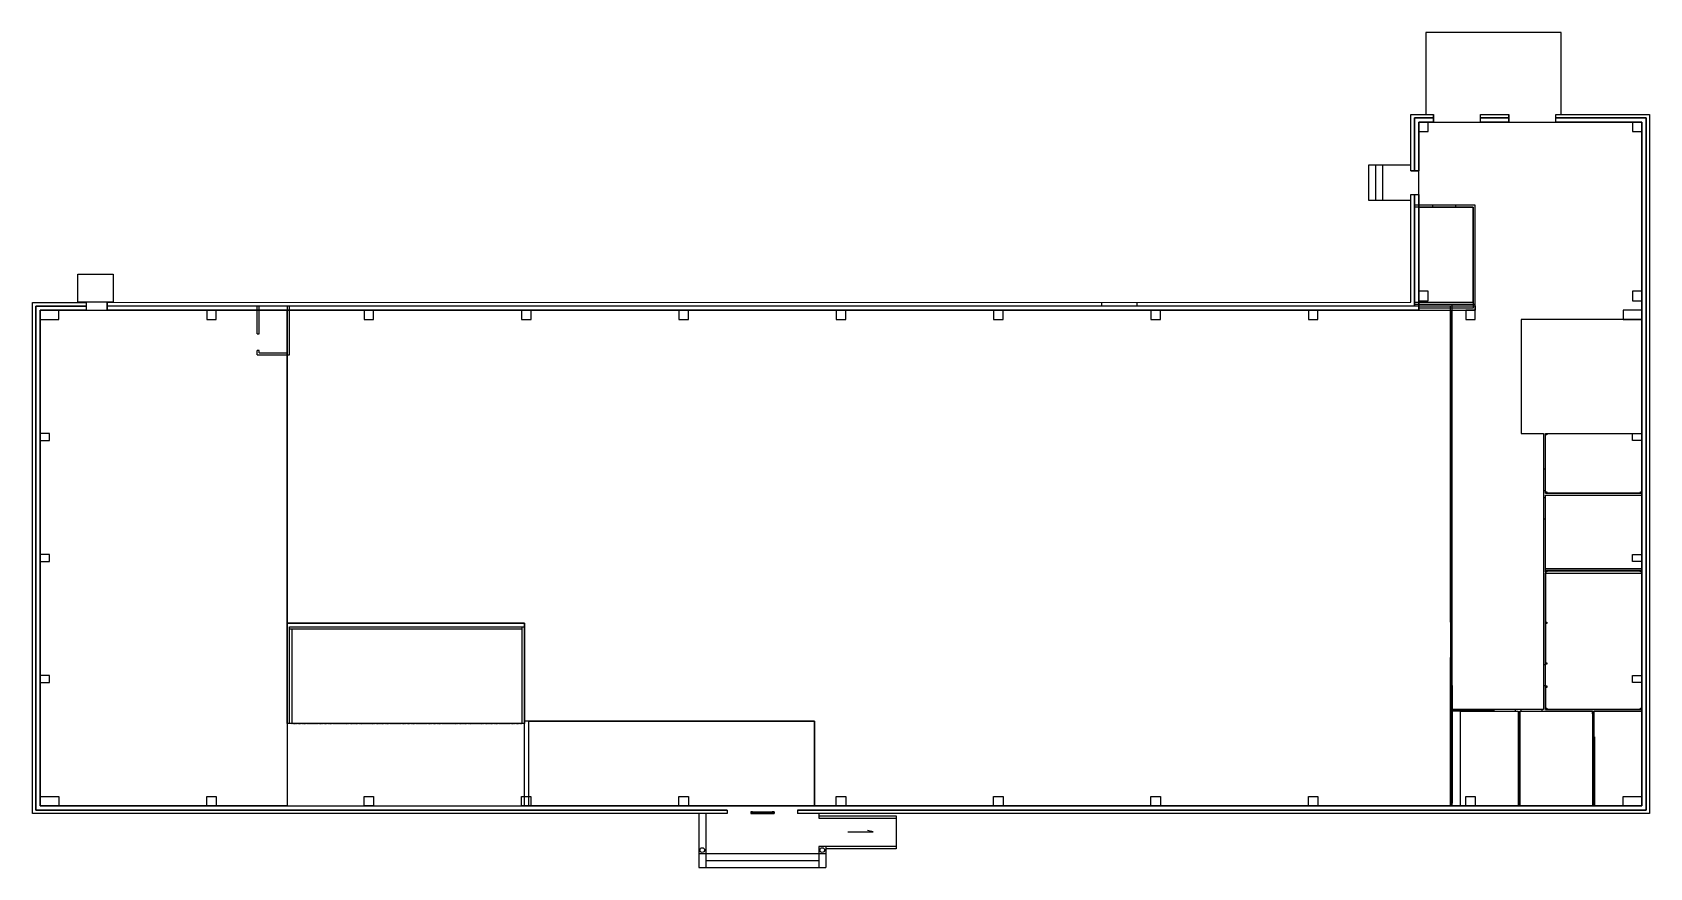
# Model space of a CAD drawing. Header units: millimetres. Extents: x 2150 to 71012, y 899 to 36459.
import ezdxf

# ---------------------------------------------------------------- set-up
doc = ezdxf.new("R2010")
doc.units = ezdxf.units.MM
doc.linetypes.add('ACAD_ISO03W100', pattern=[30, 12, -18])

msp = doc.modelspace()

# ---------------------------------------------------------------- linework, layer by layer
for p, q in [((63580, 29103), (61001, 29103)), ((63500, 29023), (61001, 29023)), ((61766, 29096), (61766, 29016)), ((62765, 29016), (62765, 29096)), ((63500, 24974), (63500, 29023)), ((63580, 24894), (63580, 29103)), ((11721, 23619), (11721, 24806)), ((11801, 23619), (11801, 24806)), ((13020, 22817), (13020, 24807)), ((13100, 22737), (13100, 24807)), ((61001, 24974), (63500, 24974)), ((61001, 24894), (63580, 24894)), ((61001, 24814), (62530, 24814)), ((62530, 11352), (62530, 24814)), ((62610, 11352), (62610, 24894)), ((11721, 23619), (11801, 23619)), ((11721, 22737), (11721, 22917)), ((11801, 22917), (11721, 22917)), ((11721, 22737), (13100, 22737)), ((11801, 22817), (11801, 22917)), ((11801, 22817), (13020, 22817)), ((66492, 19382), (66492, 17861)), ((66572, 17861), (66572, 19382)), ((66572, 17861), (66492, 17861)), ((66492, 16962), (66492, 16643)), ((66492, 16962), (66572, 16962)), ((66572, 16643), (66492, 16643)), ((66572, 16842), (66572, 16962)), ((66572, 16842), (70680, 16842)), ((66572, 16762), (70680, 16762)), ((66572, 16643), (66572, 16762)), ((66492, 15744), (66492, 9551)), ((66492, 15744), (66572, 15744)), ((66572, 13635), (66572, 15744)), ((66572, 13635), (70680, 13635)), ((70680, 13555), (66572, 13555)), ((66572, 13555), (67602, 13555)), ((66572, 13554), (66572, 9551)), ((13105, 7034), (13105, 11149)), ((13105, 11149), (23105, 11149)), ((23005, 11049), (13105, 11049)), ((13205, 11049), (13205, 7034)), ((23005, 7034), (23005, 11149)), ((23105, 11149), (23105, 7034)), ((62530, 11352), (62610, 11352)), ((62530, 3531), (62530, 9852)), ((62530, 9852), (62610, 9852)), ((62610, 3531), (62610, 9852)), ((66491, 9551), (66571, 9551)), ((62610, 8656), (62610, 3651)), ((66492, 8651), (66492, 7634)), ((66492, 8651), (66572, 8651)), ((66571, 8651), (66571, 7634)), ((62610, 7634), (64380, 7634)), ((64380, 7634), (64380, 7554)), ((65280, 7634), (65280, 7554)), ((65540, 7634), (65280, 7634)), ((65540, 7554), (65540, 7634)), ((66440, 7554), (66440, 7634)), ((66492, 7634), (66440, 7634)), ((66571, 7634), (70680, 7634)), ((64380, 7554), (62610, 7554)), ((65280, 7554), (65410, 7554)), ((65410, 7554), (65410, 4833)), ((65490, 7554), (65490, 3531)), ((65490, 7554), (65540, 7554)), ((66440, 7554), (68576, 7554)), ((68576, 7444), (68576, 7554)), ((68576, 7444), (68656, 7444)), ((68656, 7554), (70680, 7554)), ((68656, 7444), (68656, 7554)), ((68577, 6474), (68657, 6474)), ((68577, 6474), (68577, 3531)), ((68657, 6474), (68657, 3531)), ((65410, 4833), (65410, 3531)), ((4797, 3531), (3282, 3531)), ((62959, 3531), (65357, 3531)), ((30531, 3199), (30531, 1499)), ((30831, 3199), (30831, 1499)), ((32816, 3279), (32736, 3279)), ((32736, 3279), (32736, 3199)), ((32736, 3199), (32816, 3199)), ((32816, 3199), (32816, 3279)), ((32816, 3279), (33656, 3279)), ((32816, 3239), (33656, 3239)), ((32816, 3199), (33656, 3199)), ((33656, 3199), (33656, 3279)), ((33656, 3279), (33736, 3279)), ((33736, 3279), (33656, 3279)), ((33656, 3279), (33656, 3199)), ((33736, 3279), (33656, 3279)), ((33656, 3279), (33656, 3199)), ((33736, 3199), (33656, 3199)), ((33656, 3199), (33736, 3199)), ((33656, 3199), (33736, 3199)), ((33736, 3199), (33736, 3279)), ((33736, 3279), (33736, 3199)), ((33736, 3279), (33736, 3199)), ((35631, 3199), (35631, 2999)), ((35631, 3099), (38931, 3099)), ((35631, 2999), (38931, 2999)), ((38931, 3099), (38931, 1699)), ((36875, 2422), (37944, 2422)), ((37944, 2422), (37706, 2477)), ((30531, 1499), (30831, 1499)), ((30531, 1499), (30531, 899)), ((30728, 1499), (35931, 1499)), ((30831, 1499), (30831, 899)), ((38931, 1799), (35631, 1799)), ((35931, 1799), (35631, 1799)), ((35631, 1799), (35631, 899)), ((35931, 1799), (35931, 899)), ((38931, 1699), (35931, 1699)), ((30531, 899), (35931, 899)), ((30831, 1199), (35631, 1199))]:
    msp.add_line(p, q)
at = {"color": 7, "ltscale": 100}
for p, q in [((47689, 24816), (47689, 24966)), ((49189, 24816), (49189, 24966))]:
    msp.add_line(p, q, dxfattribs=at)
at = {"ltscale": 100}
for p, q in [((61179, 24814), (63580, 24814)), ((63580, 24814), (63580, 24635)), ((61179, 24635), (63180, 24635)), ((31731, 3352), (31731, 3199)), ((34731, 3352), (34731, 3199))]:
    msp.add_line(p, q, dxfattribs=at)
at = {"linetype": 'ACAD_ISO03W100', "ltscale": 0.1}
msp.add_line((13205, 7034), (23005, 7034), dxfattribs=at)
for points in [[(67241, 32960), (67241, 36459), (61486, 36459), (61486, 32960)], [(2482, 3531), (70680, 3531), (70680, 32637)], [(61179, 32637), (70680, 32637), (70680, 24235), (65540, 24236), (65540, 19382), (66492, 19382), (66492, 16842), (66492, 7634), (62610, 7634), (62610, 24635), (63580, 24635), (63580, 29103), (61179, 29103), (61179, 32637)], [(61179, 32237), (61179, 30908)], [(60847, 29307), (59051, 29307), (59051, 30814), (60847, 30814)], [(59349, 29307), (59349, 30814)], [(59647, 29307), (59647, 30814)], [(2482, 24626), (13000, 24628), (13000, 7197), (13000, 7197), (13000, 3531), (2482, 3531), (2482, 24626)], [(15800, 24635), (62530, 24635), (62530, 3531), (35456, 3531), (35456, 7128), (23102, 7128), (23104, 11314), (12999, 11310), (13001, 24631)], [(66572, 19382), (66632, 19382), (66632, 19322), (66572, 19322), (66572, 19382)], [(66572, 16902), (66632, 16902), (66632, 16842), (66572, 16842), (66572, 16902)], [(70620, 16902), (70680, 16902), (70680, 16842), (70620, 16842), (70620, 16902)], [(66572, 13555), (66632, 13555), (66632, 13495), (66572, 13495), (66572, 13554)], [(70620, 13555), (70680, 13555), (70680, 13495), (70620, 13495), (70620, 13554)], [(66572, 11349), (66632, 11349), (66632, 11289), (66572, 11289), (66572, 11349)], [(66572, 9622), (66632, 9622), (66632, 9562), (66572, 9562), (66572, 9621)], [(66572, 8635), (66632, 8635), (66632, 8575), (66572, 8575), (66572, 8635)], [(66571, 7694), (66631, 7694), (66631, 7634), (66571, 7634), (66571, 7694)], [(70620, 7694), (70680, 7694), (70680, 7634), (70620, 7634), (70620, 7694)]]:
    msp.add_lwpolyline(points)
at = {"ltscale": 100}
for points in [[(31731, 3199), (2150, 3199), (2150, 24958), (4447, 24958), (4447, 24805), (2295, 24805), (4447, 24805), (4447, 24626), (2482, 24626), (2482, 3531), (70680, 3531), (70680, 32637), (67011, 32637), (67011, 32816), (70859, 32816), (67011, 32816), (67011, 32960), (71012, 32960), (71012, 3199), (34731, 3199)], [(61813, 32637), (61813, 32960)], [(63812, 32637), (63812, 32960)], [(65012, 32637), (65012, 32960)], [(67011, 32637), (67011, 32960)], [(60847, 30561), (61179, 30561)], [(60847, 29561), (61179, 29561)], [(4447, 24958), (4447, 24626)], [(5341, 24958), (5341, 24626)]]:
    msp.add_lwpolyline(points, dxfattribs=at)
at = {"color": 1}
msp.add_lwpolyline([(2482, 24626), (61179, 24626), (61179, 32637), (70680, 32637), (70680, 3531), (23105, 3531), (23104, 11314), (13005, 11310), (13000, 24635)], dxfattribs=at)
at = {"ltscale": 100}
for points in [[(61001, 32816), (61001, 30561), (60847, 30561), (60847, 32960), (61813, 32960), (61813, 32816), (61001, 32816), (61813, 32816), (61813, 32637), (61179, 32637), (61179, 30561), (61001, 30561)], [(61179, 32237), (61580, 32237), (61580, 32637), (61179, 32637)], [(65012, 32816), (63812, 32816), (63812, 32960), (65012, 32960)], [(65012, 32637), (63812, 32637), (63812, 32816), (65012, 32816)], [(70280, 32237), (70680, 32237), (70680, 32637), (70280, 32637)], [(70859, 3352), (70859, 32816)], [(60847, 24967), (60847, 29561), (61001, 29561), (61001, 24814), (61001, 29561), (61179, 29561), (61179, 24635), (5341, 24626), (5341, 24805), (61001, 24814), (5341, 24805), (5341, 24958)], [(2295, 3352), (2295, 24805)], [(61179, 25035), (61580, 25035), (61580, 25435), (61179, 25435)], [(70280, 25035), (70680, 25035), (70680, 25435), (70280, 25435)], [(3282, 24627), (2482, 24626), (2482, 24235), (3282, 24235)], [(9582, 24235), (9982, 24235), (9982, 24635), (9582, 24635)], [(16282, 24235), (16682, 24235), (16682, 24635), (16282, 24635)], [(22982, 24235), (23382, 24235), (23382, 24635), (22982, 24635)], [(29681, 24235), (30081, 24235), (30081, 24635), (29681, 24635)], [(36381, 24235), (36781, 24235), (36781, 24635), (36381, 24635)], [(43081, 24235), (43481, 24235), (43481, 24635), (43081, 24635)], [(49780, 24235), (50181, 24235), (50181, 24635), (49780, 24635)], [(56480, 24235), (56880, 24235), (56880, 24635), (56480, 24635)], [(63180, 24235), (63580, 24235), (63580, 24635), (63180, 24635)], [(69880, 24235), (70680, 24235), (70680, 24635), (69880, 24635)], [(2482, 19084), (2882, 19084), (2882, 19382), (2482, 19382)], [(70680, 19084), (70280, 19084), (70280, 19382), (70680, 19382)], [(2482, 13934), (2882, 13934), (2882, 14232), (2482, 14232)], [(70680, 13934), (70280, 13934), (70280, 14232), (70680, 14232)], [(2482, 8784), (2882, 8784), (2882, 9081), (2482, 9081)], [(70680, 8784), (70280, 8784), (70280, 9081), (70680, 9081)], [(3282, 3531), (2482, 3531), (2482, 3931), (3282, 3931)], [(9582, 3931), (9982, 3931), (9982, 3531), (9582, 3531)], [(16278, 3931), (16678, 3931), (16678, 3531), (16278, 3531)], [(22973, 3931), (23373, 3931), (23373, 3531), (22973, 3531)], [(29681, 3931), (30081, 3931), (30081, 3531), (29681, 3531)], [(36381, 3931), (36781, 3931), (36781, 3531), (36381, 3531)], [(43081, 3931), (43481, 3931), (43481, 3531), (43081, 3531)], [(49780, 3931), (50181, 3931), (50181, 3531), (49780, 3531)], [(56480, 3931), (56880, 3931), (56880, 3531), (56480, 3531)], [(63180, 3931), (63580, 3931), (63580, 3531), (63180, 3531)], [(69880, 3931), (70680, 3931), (70680, 3531), (69880, 3531)], [(31731, 3352), (2295, 3352)], [(34731, 3352), (70859, 3352)]]:
    msp.add_lwpolyline(points, close=True, dxfattribs=at)
at = {"lineweight": 18}
for points in [[(70680, 32569), (70680, 30985)], [(61179, 32169), (61179, 30933)], [(61179, 26133), (61179, 26618)], [(70680, 26133), (70680, 26618)], [(70680, 21400), (70680, 21468)], [(2482, 19442), (2482, 20531)], [(70680, 14281), (70680, 14349)], [(70680, 9413), (70680, 9635)], [(16214, 3531), (15396, 3531)], [(68146, 3531), (68581, 3531)]]:
    msp.add_lwpolyline(points, dxfattribs=at)
for points in [[(61179, 29023), (63500, 29023), (63500, 24715), (61179, 24715)], [(5593, 26167), (5593, 24967), (4087, 24967), (4087, 26167)], [(2482, 24626), (13000, 24626), (13000, 3531), (2482, 3531)], [(66572, 19382), (70680, 19382), (70680, 16842), (66572, 16842)], [(66572, 16762), (70680, 16762), (70680, 13514), (66572, 13514)], [(66572, 13434), (70680, 13434), (70680, 7634), (66572, 7634)], [(23293, 7128), (35456, 7128), (35456, 3531), (23293, 3531)], [(62959, 7554), (65410, 7554), (65410, 3531), (62959, 3531)], [(65490, 7554), (68577, 7554), (68577, 3531), (65490, 3531)], [(68656, 7554), (70680, 7554), (70680, 3531), (68656, 3531)]]:
    msp.add_lwpolyline(points, close=True)
at = {"color": 1}
for points in [[(2482, 24626), (13000, 24635), (13000, 3531), (2482, 3531)], [(12999, 11310), (23105, 11310), (23105, 7034), (12999, 7034)]]:
    msp.add_lwpolyline(points, close=True, dxfattribs=at)
at = {"color": 7, "ltscale": 100}
for centre in [(30673, 1649), (35781, 1649)]:
    msp.add_circle(centre, 100, dxfattribs=at)

doc.saveas('drawing.dxf')
